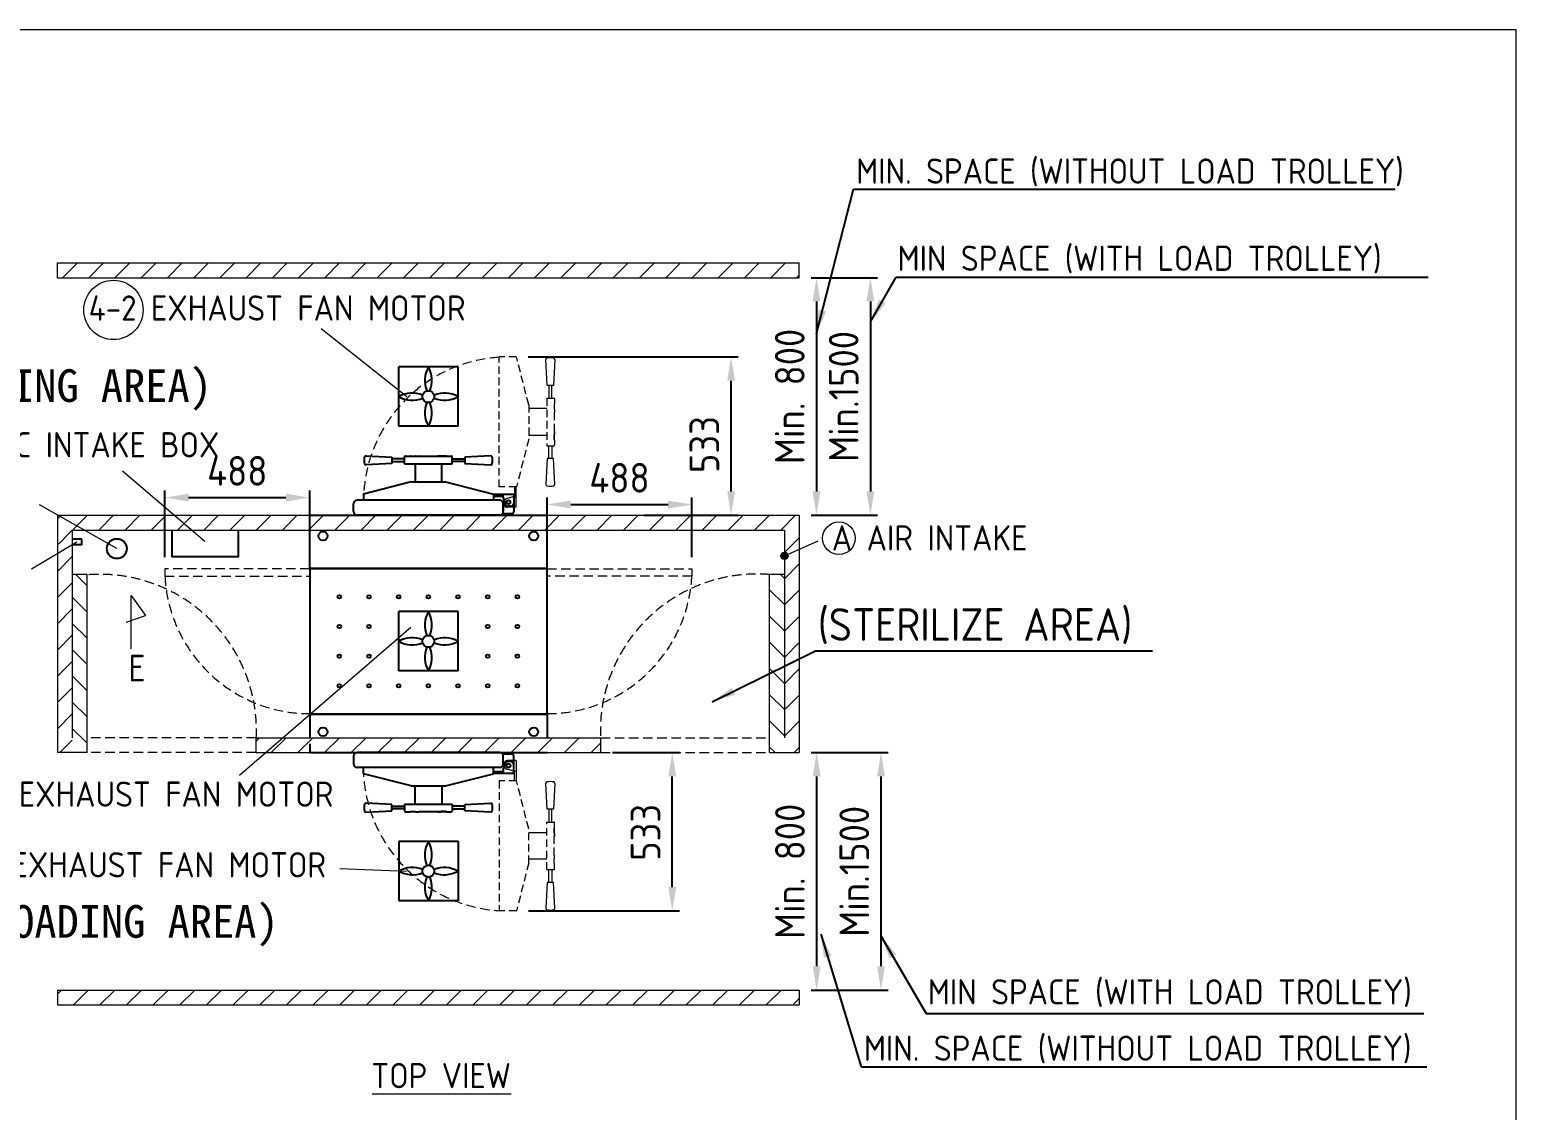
# Model space of a CAD drawing. Header units: millimetres. Extents: x -12618 to 28728, y 520 to 9790.
# Drawn here: x 23718 to 28728, y 6149 to 9790 of the extents above; entities that cross this region are included whole.
import ezdxf

# ---------------------------------------------------------------- set-up
doc = ezdxf.new("R2010")
doc.units = ezdxf.units.MM
doc.header["$MEASUREMENT"] = 0
doc.linetypes.add('HIDDEN', pattern=[9.525, 6.35, -3.175])
doc.layers.get('0').update_dxf_attribs({"lineweight": 25})
for name, color, linetype, lineweight in [('D', 3, 'Continuous', 13), ('F', 7, 'Continuous', 15), ('H', 2, 'HIDDEN', 15), ('S', 4, 'Continuous', 15)]:
    doc.layers.add(name, color=color, linetype=linetype, lineweight=lineweight)
doc.styles.get("Standard").update_dxf_attribs({"font": 'KAIU.TTF'})
doc.styles.add('STU25', font='isocp2.shx')
doc.dimstyles.new('STU25', dxfattribs={"dimscale": 40, "dimtxt": 2.5, "dimasz": 2, "dimexe": 0.6, "dimexo": 1, "dimgap": 1, "dimtad": 1, "dimdsep": 46, "dimtxsty": 'STU25', "dimcen": 2, "dimazin": 2, "dimtfac": 1, "dimtmove": 0, "dimatfit": 3, "dimfxl": 0, "dimtolj": 1, "dimtzin": 0, "dimarcsym": 0})
doc.dimstyles.new('STU25$7', dxfattribs={"dimscale": 40, "dimtxt": 2.5, "dimasz": 2, "dimexe": 1.25, "dimexo": 0.625, "dimgap": 1, "dimtad": 0, "dimdec": 4, "dimdsep": 46, "dimtxsty": 'STU25', "dimcen": 2.5, "dimazin": 2, "dimtfac": 1, "dimtdec": 4, "dimtmove": 0, "dimatfit": 3, "dimfxl": 0, "dimtolj": 1, "dimtzin": 0, "dimarcsym": 0})
pattern_1 = [(45, (238966.23, 11429.52), (-44.194174, 44.194174), [])]

# ---------------------------------------------------------------- blocks, each defined once
blk = doc.blocks.new('*D3')
at = {"layer": 'D', "color": 0, "lineweight": -2}
for p, q in [((26351.5, 7354.3), (26610.8, 7354.3)), ((26586.8, 7274.3), (26586.8, 6634.3)), ((26351.5, 6554.3), (26610.8, 6554.3))]:
    blk.add_line(p, q, dxfattribs=at)
at = {"layer": 'D', "color": 0}
for points in [[(26600.1, 7274.3), (26573.5, 7274.3), (26586.8, 7354.3)], [(26573.5, 6634.3), (26600.1, 6634.3), (26586.8, 6554.3)]]:
    blk.add_solid(points, dxfattribs=at)
at = {"layer": 'Defpoints', "color": 0}
for p in [(26311.5, 7354.3), (26311.5, 6554.3), (26586.8, 6554.3)]:
    blk.add_point(p, dxfattribs=at)
at = {"layer": 'D', "color": 0, "insert": (26496.8, 6954.3), "char_height": 100, "attachment_point": 5, "rotation": 90, "style": 'STU25'}
blk.add_mtext('\\A1;{\\Fisocp2.shx;Min.1500}', dxfattribs=at)
blk = doc.blocks.new('*D8')
at = {"layer": 'D', "color": 0, "lineweight": -2}
for p, q in [((25682.3, 7354.3), (25907.4, 7354.3)), ((25883.4, 6901.3), (25883.4, 7274.3)), ((25398.7, 6821.3), (25907.4, 6821.3))]:
    blk.add_line(p, q, dxfattribs=at)
at = {"layer": 'D', "color": 0}
for points in [[(25896.8, 7274.3), (25870.1, 7274.3), (25883.4, 7354.3)], [(25870.1, 6901.3), (25896.8, 6901.3), (25883.4, 6821.3)]]:
    blk.add_solid(points, dxfattribs=at)
at = {"layer": 'Defpoints', "color": 0}
for p in [(25642.3, 7354.3), (25883.4, 7354.3), (25358.7, 6821.3)]:
    blk.add_point(p, dxfattribs=at)
at = {"layer": 'D', "color": 0, "insert": (25793.4, 7085.6), "char_height": 100, "attachment_point": 5, "rotation": 90, "style": 'STU25'}
blk.add_mtext('\\A1;533', dxfattribs=at)
blk = doc.blocks.new('*D9')
at = {"layer": 'D', "color": 0, "lineweight": -2}
for p, q in [((26351.5, 7354.3), (26394, 7354.3)), ((26370, 7274.3), (26370, 6634.3)), ((26351.5, 6554.3), (26394, 6554.3))]:
    blk.add_line(p, q, dxfattribs=at)
at = {"layer": 'D', "color": 0}
for points in [[(26383.3, 7274.3), (26356.7, 7274.3), (26370, 7354.3)], [(26356.7, 6634.3), (26383.3, 6634.3), (26370, 6554.3)]]:
    blk.add_solid(points, dxfattribs=at)
at = {"layer": 'Defpoints', "color": 0}
for p in [(26311.5, 7354.3), (26311.5, 6554.3), (26370, 6554.3)]:
    blk.add_point(p, dxfattribs=at)
at = {"layer": 'D', "color": 0, "insert": (26280, 6954.3), "char_height": 100, "attachment_point": 5, "rotation": 90, "style": 'STU25'}
blk.add_mtext('\\A1;{\\Fisocp2.shx;Min. 800}', dxfattribs=at)
blk = doc.blocks.new('*D11')
at = {"layer": 'D', "color": 0, "lineweight": -2}
for p, q in [((26351.5, 8954.3), (26575.1, 8954.3)), ((26551.1, 8874.3), (26551.1, 8234.3)), ((26351.5, 8154.3), (26575.1, 8154.3))]:
    blk.add_line(p, q, dxfattribs=at)
at = {"layer": 'D', "color": 0}
for points in [[(26564.5, 8874.3), (26537.8, 8874.3), (26551.1, 8954.3)], [(26537.8, 8234.3), (26564.5, 8234.3), (26551.1, 8154.3)]]:
    blk.add_solid(points, dxfattribs=at)
at = {"layer": 'Defpoints', "color": 0}
for p in [(26311.5, 8954.3), (26311.5, 8154.3), (26551.1, 8154.3)]:
    blk.add_point(p, dxfattribs=at)
at = {"layer": 'D', "color": 0, "insert": (26461.1, 8554.3), "char_height": 100, "attachment_point": 5, "rotation": 90, "style": 'STU25'}
blk.add_mtext('\\A1;{\\Fisocp2.shx;Min.1500}', dxfattribs=at)
blk = doc.blocks.new('*D13')
at = {"layer": 'D', "color": 0, "lineweight": -2}
for p, q in [((26351.5, 8954.3), (26393.4, 8954.3)), ((26369.4, 8874.3), (26369.4, 8234.3)), ((26351.5, 8154.3), (26393.4, 8154.3))]:
    blk.add_line(p, q, dxfattribs=at)
at = {"layer": 'D', "color": 0}
for points in [[(26382.7, 8874.3), (26356, 8874.3), (26369.4, 8954.3)], [(26356, 8234.3), (26382.7, 8234.3), (26369.4, 8154.3)]]:
    blk.add_solid(points, dxfattribs=at)
at = {"layer": 'Defpoints', "color": 0}
for p in [(26311.5, 8954.3), (26311.5, 8154.3), (26369.4, 8154.3)]:
    blk.add_point(p, dxfattribs=at)
at = {"layer": 'D', "color": 0, "insert": (26279.4, 8554.3), "char_height": 100, "attachment_point": 5, "rotation": 90, "style": 'STU25'}
blk.add_mtext('\\A1;{\\Fisocp2.shx;Min. 800}', dxfattribs=at)
blk = doc.blocks.new('*D12')
at = {"layer": 'D', "color": 0, "lineweight": -2}
for p, q in [((25397.5, 8687.3), (26105.7, 8687.3)), ((26081.7, 8234.3), (26081.7, 8607.3)), ((25787.2, 8154.3), (26105.7, 8154.3))]:
    blk.add_line(p, q, dxfattribs=at)
at = {"layer": 'D', "color": 0}
for points in [[(26095, 8607.3), (26068.4, 8607.3), (26081.7, 8687.3)], [(26068.4, 8234.3), (26095, 8234.3), (26081.7, 8154.3)]]:
    blk.add_solid(points, dxfattribs=at)
at = {"layer": 'Defpoints', "color": 0}
for p in [(25357.5, 8687.3), (26081.7, 8687.3), (25747.2, 8154.3)]:
    blk.add_point(p, dxfattribs=at)
at = {"layer": 'D', "color": 0, "insert": (25991.7, 8392), "char_height": 100, "attachment_point": 5, "rotation": 90, "style": 'STU25'}
blk.add_mtext('\\A1;533', dxfattribs=at)
blk = doc.blocks.new('*D27')
at = {"layer": 'Defpoints', "color": 0}
for p in [(24661.5, 8213.5), (24173.5, 7973.3), (24661.5, 7973.3)]:
    blk.add_point(p, dxfattribs=at)
at = {"layer": 'H', "color": 0, "linetype": 'Continuous', "lineweight": -2}
for p, q in [((24173.5, 8013.3), (24173.5, 8237.5)), ((24661.5, 8013.3), (24661.5, 8237.5)), ((24253.5, 8213.5), (24581.5, 8213.5))]:
    blk.add_line(p, q, dxfattribs=at)
at = {"layer": 'H', "color": 0}
for points in [[(24253.5, 8226.8), (24253.5, 8200.1), (24173.5, 8213.5)], [(24581.5, 8200.1), (24581.5, 8226.8), (24661.5, 8213.5)]]:
    blk.add_solid(points, dxfattribs=at)
at = {"layer": 'H', "color": 0, "insert": (24417.5, 8303.5), "char_height": 100, "attachment_point": 5, "style": 'STU25'}
blk.add_mtext('\\A1;488', dxfattribs=at)
blk = doc.blocks.new('*D28')
at = {"layer": 'Defpoints', "color": 0}
for p in [(25949.5, 8190.2), (25461.5, 7973.3), (25949.5, 7973.3)]:
    blk.add_point(p, dxfattribs=at)
at = {"layer": 'H', "color": 0, "linetype": 'Continuous', "lineweight": -2}
for p, q in [((25461.5, 8013.3), (25461.5, 8214.2)), ((25541.5, 8190.2), (25869.5, 8190.2)), ((25949.5, 8013.3), (25949.5, 8214.2))]:
    blk.add_line(p, q, dxfattribs=at)
at = {"layer": 'H', "color": 0}
for points in [[(25541.5, 8203.5), (25541.5, 8176.9), (25461.5, 8190.2)], [(25869.5, 8176.9), (25869.5, 8203.5), (25949.5, 8190.2)]]:
    blk.add_solid(points, dxfattribs=at)
at = {"layer": 'H', "color": 0, "insert": (25705.5, 8280.2), "char_height": 100, "attachment_point": 5, "style": 'STU25'}
blk.add_mtext('\\A1;488', dxfattribs=at)

msp = doc.modelspace()

# ---------------------------------------------------------------- hatches: boundary and pattern name
msp.add_hatch(color=256).paths.add_polyline_path([(26272.306, 8017.542, 1), (26250.784, 8017.542, 1)])
at = {"layer": 'H', "ltscale": 5}
h = msp.add_hatch(dxfattribs=at)
h.set_pattern_fill('ANSI31', color=256, scale=500, style=0)
h.set_pattern_definition(pattern_1)
h.paths.add_polyline_path([(23811.545, 9004.259), (23811.545, 8954.259), (26311.545, 8954.259), (26311.545, 9004.259)])
h = msp.add_hatch(dxfattribs=at)
h.set_pattern_fill('ANSI31', color=256, scale=500, style=0)
h.set_pattern_definition(pattern_1)
edge = h.paths.add_edge_path(flags=16)
edge.add_arc((26261.545, 8017.542), 10.761, 0, 360)
h.paths.add_polyline_path([(23861.545, 7354.259), (23811.545, 7354.259), (23811.545, 8154.259), (26311.545, 8154.259), (26311.545, 7354.259), (26261.545, 7354.259), (26261.545, 7404.259), (26261.545, 8104.259), (23861.545, 8104.259), (23861.545, 7954.259), (23861.545, 7404.259)])
h = msp.add_hatch(dxfattribs=at)
h.set_pattern_fill('ANSI31', color=256, scale=500, angle=90, style=0)
h.set_pattern_definition([(135, (239135.545, 23474.216), (-44.194174, -44.194174), [])])
h.paths.add_polyline_path([(23861.545, 7354.259), (23911.545, 7354.259), (23911.545, 7954.259), (23861.545, 7954.259), (23861.545, 7404.259)])
h = msp.add_hatch(dxfattribs=at)
h.set_pattern_fill('ANSI31', color=256, scale=500, angle=90, style=0)
h.set_pattern_definition([(135, (239035.545, 23474.216), (-44.194174, -44.194174), [])])
h.paths.add_polyline_path([(26261.545, 7354.259), (26211.545, 7354.259), (26211.545, 7955.343), (26261.545, 7955.343)])
h = msp.add_hatch(dxfattribs=at)
h.set_pattern_fill('ANSI31', color=256, scale=20, style=0)
h.set_pattern_definition([(45, (257822.493, 23502.12), (-44.90128, 44.90128), [])])
h.paths.add_polyline_path([(25642.329, 7354.259), (25642.329, 7404.259), (24480.761, 7404.259), (24480.761, 7354.259)])
h = msp.add_hatch(dxfattribs=at)
h.set_pattern_fill('ANSI31', color=256, scale=20, style=0)
h.set_pattern_definition([(45, (242086.116, 23567.63), (-44.90128, 44.90128), [])])
h.paths.add_polyline_path([(23811.545, 6554.259), (23811.545, 6504.259), (26311.545, 6504.259), (26311.545, 6554.259)])

# ---------------------------------------------------------------- linework, layer by layer
at = {"linetype": 'Continuous'}
for p, q in [((24961.545, 8453.593), (24961.545, 8653.593)), ((25161.545, 8653.593), (24961.545, 8653.593)), ((25161.545, 8453.593), (25161.545, 8653.593)), ((25161.545, 8453.593), (24961.545, 8453.593)), ((24851.308, 8354.343), (24938.308, 8349.843)), ((24938.308, 8328.843), (24851.308, 8324.343)), ((24938.308, 8349.843), (24938.308, 8328.843)), ((24981.545, 8344.093), (24938.308, 8344.093)), ((24938.308, 8334.593), (24981.545, 8334.593)), ((25016.545, 8327.593), (25016.545, 8266.259)), ((25106.545, 8266.259), (25106.545, 8327.593)), ((25141.545, 8344.093), (25184.782, 8344.093)), ((25184.782, 8334.593), (25141.545, 8334.593)), ((25271.782, 8354.343), (25184.782, 8349.843)), ((25184.782, 8349.843), (25184.782, 8328.843)), ((25184.782, 8328.843), (25271.782, 8324.343)), ((25349.045, 8224.259), (25280.545, 8224.259)), ((25280.545, 8218.259), (25314.045, 8218.259)), ((25314.045, 8213.259), (25314.045, 8224.259)), ((25349.045, 8224.259), (25349.045, 8194.259)), ((25349.045, 8224.259), (25349.045, 8196.259)), ((25339.045, 8184.259), (25331.593, 8184.259)), ((23893.92, 8073.974), (23861.545, 8073.974)), ((23893.92, 8053.974), (23893.92, 8073.974)), ((23893.92, 8053.974), (23861.545, 8053.974)), ((24961.545, 7629.259), (24961.545, 7829.259)), ((25161.545, 7829.259), (24961.545, 7829.259)), ((25161.545, 7629.259), (25161.545, 7829.259)), ((25161.545, 7629.259), (24961.545, 7629.259)), ((25339.045, 7324.259), (25331.593, 7324.259)), ((25349.045, 7284.259), (25349.045, 7314.259)), ((25280.545, 7290.259), (25314.045, 7290.259)), ((25349.045, 7284.259), (25280.545, 7284.259)), ((25314.045, 7295.259), (25314.045, 7284.259)), ((25349.045, 7284.259), (25349.045, 7312.259)), ((25016.545, 7180.925), (25016.545, 7242.259)), ((25106.545, 7242.259), (25106.545, 7180.925)), ((24938.308, 7179.675), (24851.308, 7184.175)), ((24938.308, 7158.675), (24938.308, 7179.675)), ((24938.308, 7173.925), (24981.545, 7173.925)), ((24981.545, 7164.425), (24938.308, 7164.425)), ((25184.782, 7173.925), (25141.545, 7173.925)), ((25141.545, 7164.425), (25184.782, 7164.425)), ((25184.782, 7179.675), (25271.782, 7184.175)), ((25184.782, 7158.675), (25184.782, 7179.675)), ((24851.308, 7154.175), (24938.308, 7158.675)), ((25271.782, 7154.175), (25184.782, 7158.675)), ((25161.545, 7054.925), (24961.545, 7054.925)), ((24961.545, 7054.925), (24961.545, 6854.925)), ((25161.545, 7054.925), (25161.545, 6854.925)), ((25161.545, 6854.925), (24961.545, 6854.925))]:
    msp.add_line(p, q, dxfattribs=at)
for p, q in [((24981.545, 8327.593), (24981.545, 8351.093)), ((24981.545, 8327.593), (25141.545, 8327.593)), ((24984.045, 8353.593), (25000.545, 8353.593)), ((25001.545, 8352.593), (25018.045, 8352.593)), ((25019.045, 8353.593), (25029.045, 8353.593)), ((25030.045, 8352.593), (25093.045, 8352.593)), ((25094.045, 8353.593), (25104.045, 8353.593)), ((25104.045, 8353.593), (25094.045, 8353.593)), ((25121.545, 8352.593), (25105.045, 8352.593)), ((25105.045, 8352.593), (25121.545, 8352.593)), ((25122.545, 8353.593), (25139.045, 8353.593)), ((25141.545, 8327.593), (25141.545, 8351.093)), ((25004.045, 8266.259), (24842.545, 8225.42)), ((25004.045, 8266.259), (25119.045, 8266.259)), ((25119.045, 8266.259), (25280.545, 8225.42)), ((24842.847, 8224.259), (24842.545, 8225.42)), ((24842.545, 8224.259), (24842.545, 8204.259)), ((25280.243, 8224.259), (25280.545, 8225.42)), ((25280.545, 8224.259), (25280.545, 8204.259)), ((24809.045, 8166.259), (24809.045, 8192.259)), ((25302.045, 8204.259), (24821.045, 8204.259)), ((25314.045, 8213.259), (25319.547, 8193.418)), ((25314.045, 8159.259), (25314.045, 8198.259)), ((25314.045, 8192.259), (25314.045, 8166.259)), ((25349.045, 8198.259), (25349.045, 8165.259)), ((24661.545, 8154.259), (25461.545, 8154.259)), ((25302.045, 8154.259), (24821.045, 8154.259)), ((25343.045, 8159.259), (25314.045, 8159.259)), ((24661.545, 7974.259), (24661.545, 8104.259)), ((25461.545, 7974.259), (25461.545, 8104.259)), ((25461.545, 7974.259), (24661.545, 7974.259)), ((24661.545, 7973.259), (24661.545, 7485.259)), ((25461.545, 7973.259), (24661.545, 7973.259)), ((25461.545, 7485.259), (25461.545, 7973.259)), ((24661.545, 7485.259), (25461.545, 7485.259)), ((24661.545, 7484.259), (25461.545, 7484.259)), ((24661.545, 7484.259), (24661.545, 7404.259)), ((25461.545, 7484.259), (25461.545, 7404.259)), ((24661.545, 7384.259), (24661.545, 7354.259)), ((24661.545, 7354.259), (25461.545, 7354.259)), ((24809.045, 7342.259), (24809.045, 7316.259)), ((25302.045, 7354.259), (24821.045, 7354.259)), ((25343.045, 7349.259), (25314.045, 7349.259)), ((25314.045, 7310.259), (25314.045, 7349.259)), ((25314.045, 7316.259), (25314.045, 7342.259)), ((25314.045, 7295.259), (25319.547, 7315.099)), ((25349.045, 7310.259), (25349.045, 7343.259)), ((25302.045, 7304.259), (24821.045, 7304.259)), ((24842.545, 7284.259), (24842.545, 7304.259)), ((24842.847, 7284.259), (24842.545, 7283.097)), ((25004.045, 7242.259), (24842.545, 7283.097)), ((25119.045, 7242.259), (25280.545, 7283.097)), ((25280.243, 7284.259), (25280.545, 7283.097)), ((25280.545, 7284.259), (25280.545, 7304.259)), ((25004.045, 7242.259), (25119.045, 7242.259)), ((24981.545, 7180.925), (25141.545, 7180.925)), ((24981.545, 7180.925), (24981.545, 7157.425)), ((25141.545, 7180.925), (25141.545, 7157.425)), ((24984.045, 7154.925), (25000.545, 7154.925)), ((25001.545, 7155.925), (25018.045, 7155.925)), ((25019.045, 7154.925), (25029.045, 7154.925)), ((25030.045, 7155.925), (25093.045, 7155.925)), ((25104.045, 7154.925), (25094.045, 7154.925)), ((25094.045, 7154.925), (25104.045, 7154.925)), ((25105.045, 7155.925), (25121.545, 7155.925)), ((25121.545, 7155.925), (25105.045, 7155.925)), ((25122.545, 7154.925), (25139.045, 7154.925))]:
    msp.add_line(p, q)
msp.add_lwpolyline([(24196.988, 8104.259), (24196.988, 8014.661), (24421.696, 8014.661), (24421.696, 8104.259)], dxfattribs=at)
for centre, radius in [((25061.545, 8553.593), 20), ((25061.545, 8553.593), 20), ((25061.545, 8553.593), 20), ((25061.545, 8553.593), 20), ((25331.545, 8198.259), 6.45), ((24011.545, 8041.437), 33.5), ((24706.545, 8084.259), 15), ((25416.545, 8084.259), 15), ((26261.545, 8017.542), 10.761), ((24761.545, 7879.259), 6), ((24861.545, 7879.259), 6), ((24961.545, 7879.259), 6), ((25061.545, 7879.259), 6), ((25161.545, 7879.259), 6), ((25261.545, 7879.259), 6), ((25361.545, 7879.259), 6), ((24761.545, 7779.259), 6), ((24861.545, 7779.259), 6), ((25261.545, 7779.259), 6), ((25361.545, 7779.259), 6), ((25061.545, 7729.259), 20), ((25061.545, 7729.259), 20), ((25061.545, 7729.259), 20), ((25061.545, 7729.259), 20), ((24761.545, 7679.259), 6), ((24861.545, 7679.259), 6), ((25261.545, 7679.259), 6), ((25361.545, 7679.259), 6), ((24761.545, 7579.259), 6), ((24861.545, 7579.259), 6), ((24961.545, 7579.259), 6), ((25061.545, 7579.259), 6), ((25161.545, 7579.259), 6), ((25261.545, 7579.259), 6), ((25361.545, 7579.259), 6), ((24706.545, 7424.259), 15), ((25416.545, 7424.259), 15), ((25331.545, 7310.259), 6.45), ((25061.545, 6954.925), 20), ((25061.545, 6954.925), 20), ((25061.545, 6954.925), 20), ((25061.545, 6954.925), 20)]:
    msp.add_circle(centre, radius)
for centre in [(25331.545, 8198.259), (25331.545, 7310.259)]:
    msp.add_circle(centre, 6.4, dxfattribs=at)
for centre, radius, start, end in [((25142.569, 8607.718), 93.11, 150.481802, 201.977032), ((24980.521, 8607.718), 93.11, 338.022968, 29.518198), ((25007.42, 8472.569), 93.11, 68.022968, 119.518198), ((25007.42, 8634.617), 93.11, 240.481802, 291.977032), ((25142.569, 8499.468), 93.11, 158.022968, 209.518198), ((24980.521, 8499.468), 93.11, 330.481802, 21.977032), ((25115.67, 8472.569), 93.11, 60.481802, 111.977032), ((25115.67, 8634.617), 93.11, 248.022968, 299.518198), ((24984.045, 8351.093), 2.5, 90, 180), ((25000.545, 8352.593), 1, 0, 90), ((25019.045, 8352.593), 1, 90, 180), ((25029.045, 8352.593), 1, 0, 90), ((25094.045, 8352.593), 1, 90, 180), ((25104.045, 8352.593), 1, 0, 90), ((25122.545, 8352.593), 1, 90, 180), ((25139.045, 8351.093), 2.5, 0, 90), ((24821.045, 8192.259), 12, 90, 180), ((24821.045, 8166.259), 12, 180, 270), ((25302.045, 8192.259), 12, 0, 90), ((25302.045, 8166.259), 12, 270, 0), ((25330.045, 8198.259), 16, 150.987251, 180), ((25331.593, 8196.759), 12.5, 195.5, 270), ((25343.045, 8165.259), 6, 270, 0), ((25142.569, 7783.383), 93.11, 150.481802, 201.977032), ((24980.521, 7783.383), 93.11, 338.022968, 29.518198), ((25007.42, 7648.234), 93.11, 68.022968, 119.518198), ((25007.42, 7810.283), 93.11, 240.481802, 291.977032), ((25115.67, 7648.234), 93.11, 60.481802, 111.977032), ((25115.67, 7810.283), 93.11, 248.022968, 299.518198), ((25142.569, 7675.134), 93.11, 158.022968, 209.518198), ((24980.521, 7675.134), 93.11, 330.481802, 21.977032), ((24821.045, 7342.259), 12, 90, 180), ((24821.045, 7316.259), 12, 180, 270), ((25302.045, 7342.259), 12, 0, 90), ((25302.045, 7316.259), 12, 270, 0), ((25331.593, 7311.759), 12.5, 90, 164.5), ((25343.045, 7343.259), 6, 0, 90), ((25330.045, 7310.259), 16, 180, 209.012749), ((24984.045, 7157.425), 2.5, 180, 270), ((25000.545, 7155.925), 1, 270, 0), ((25019.045, 7155.925), 1, 180, 270), ((25029.045, 7155.925), 1, 270, 0), ((25094.045, 7155.925), 1, 180, 270), ((25104.045, 7155.925), 1, 270, 0), ((25122.545, 7155.925), 1, 180, 270), ((25139.045, 7157.425), 2.5, 270, 0), ((25142.569, 7009.049), 93.11, 150.481802, 201.977032), ((24980.521, 7009.049), 93.11, 338.022968, 29.518198), ((25007.42, 6873.9), 93.11, 68.022968, 119.518198), ((25115.67, 6873.9), 93.11, 60.481802, 111.977032), ((25007.42, 7035.949), 93.11, 240.481802, 291.977032), ((25142.569, 6900.8), 93.11, 158.022968, 209.518198), ((24980.521, 6900.8), 93.11, 330.481802, 21.977032), ((25115.67, 7035.949), 93.11, 248.022968, 299.518198)]:
    msp.add_arc(centre, radius, start, end)
for centre, radius, start, end in [((24901.08, 8339.343), 55.773, 168.647115, 191.352885), ((24851.308, 8349.336), 5.007, 84.078128, 168.647115), ((24851.308, 8329.35), 5.007, 191.352885, 270), ((25271.782, 8349.336), 5.007, 11.352885, 95.921872), ((25271.782, 8329.35), 5.007, 270, 348.647115), ((25222.01, 8339.343), 55.773, 348.647115, 11.352885), ((25339.045, 8194.259), 10, 270, 0), ((25339.045, 7314.259), 10, 0, 90), ((24901.08, 7169.175), 55.773, 168.647115, 191.352885), ((24851.308, 7179.168), 5.007, 90, 168.647115), ((25271.782, 7179.168), 5.007, 11.352885, 90), ((25222.01, 7169.175), 55.773, 348.647115, 11.352885), ((24851.308, 7159.181), 5.007, 191.352885, 275.921872), ((25271.782, 7159.181), 5.007, 264.078128, 348.647115)]:
    msp.add_arc(centre, radius, start, end, dxfattribs=at)
at = {"layer": 'D'}
for p, q in [((24700.116, 8782.872), (24989.359, 8554.259)), ((24030.646, 8303.307), (24308.428, 8066.504)), ((26261.545, 8017.542), (26375.253, 8067.479)), ((23876.245, 8063.577), (23723.554, 7972.388)), ((24060.411, 7883.807), (24107.839, 7816.287)), ((24060.411, 7703.807), (24060.411, 7883.807)), ((24043.115, 7793.807), (24107.839, 7816.287)), ((25002.352, 7775.308), (24424.47, 7277.069)), ((24988.155, 6953.402), (24762.68, 6963.282)), ((24872.373, 6205.121), (25339.988, 6205.121))]:
    msp.add_line(p, q, dxfattribs=at)
at = {"layer": 'D', "linetype": 'Continuous'}
msp.add_line((24011.545, 8041.437), (23751.204, 8189.593), dxfattribs=at)
at = {"layer": 'D'}
for centre, radius in [((24000.218, 8845.563), 100), ((26445.013, 8076.495), 55)]:
    msp.add_circle(centre, radius, dxfattribs=at)
at = {"layer": 'F', "color": 6}
msp.add_lwpolyline([(15542.716, 9789.74), (15542.716, 519.74), (28727.716, 519.74), (28727.716, 9789.74)], close=True, dxfattribs=at)
msp.add_lwpolyline([(15542.716, 9789.74), (15542.716, 519.74), (28727.716, 519.74), (28727.716, 9789.74)], close=True, dxfattribs=at)
at = {"layer": 'H', "ltscale": 4}
for p, q in [((25300.545, 8249.259), (25300.545, 8687.259)), ((25357.545, 8687.259), (25300.545, 8687.259)), ((25357.545, 8686.957), (25358.706, 8687.259)), ((25399.545, 8525.759), (25358.706, 8687.259)), ((25399.545, 8525.759), (25399.545, 8410.759)), ((25460.879, 8548.259), (25460.879, 8388.259)), ((25460.879, 8548.259), (25484.379, 8548.259)), ((25485.879, 8528.259), (25485.879, 8511.759)), ((25486.879, 8545.759), (25486.879, 8529.259)), ((25485.879, 8499.759), (25485.879, 8436.759)), ((25486.879, 8510.759), (25486.879, 8500.759)), ((25485.879, 8424.759), (25485.879, 8408.259)), ((25485.879, 8408.259), (25485.879, 8424.759)), ((25486.879, 8425.759), (25486.879, 8435.759)), ((25486.879, 8435.759), (25486.879, 8425.759)), ((25399.545, 8410.759), (25358.706, 8249.259)), ((25460.879, 8388.259), (25484.379, 8388.259)), ((25486.879, 8407.259), (25486.879, 8390.759)), ((25357.545, 8249.259), (25300.545, 8249.259)), ((25357.545, 8249.561), (25358.706, 8249.259)), ((25346.545, 8215.759), (25326.704, 8210.257)), ((25346.545, 7292.759), (25326.704, 7298.261)), ((25357.545, 7259.259), (25300.545, 7259.259)), ((25300.545, 7259.259), (25300.545, 6821.259)), ((25357.545, 7258.957), (25358.706, 7259.259)), ((25399.545, 7097.759), (25358.706, 7259.259)), ((25460.879, 6960.259), (25460.879, 7120.259)), ((25460.879, 7120.259), (25484.379, 7120.259)), ((25486.879, 7101.259), (25486.879, 7117.759)), ((25399.545, 6982.759), (25399.545, 7097.759)), ((25485.879, 7100.259), (25485.879, 7083.759)), ((25485.879, 7083.759), (25485.879, 7100.259)), ((25485.879, 7008.759), (25485.879, 7071.759)), ((25486.879, 7072.759), (25486.879, 7082.759)), ((25486.879, 7082.759), (25486.879, 7072.759)), ((25399.545, 6982.759), (25358.706, 6821.259)), ((25485.879, 6980.259), (25485.879, 6996.759)), ((25486.879, 6997.759), (25486.879, 7007.759)), ((25486.879, 6962.759), (25486.879, 6979.259)), ((25460.879, 6960.259), (25484.379, 6960.259)), ((25357.545, 6821.259), (25300.545, 6821.259)), ((25357.545, 6821.561), (25358.706, 6821.259))]:
    msp.add_line(p, q, dxfattribs=at)
at = {"layer": 'H', "linetype": 'Continuous', "ltscale": 4}
for p, q in [((25462.129, 8591.496), (25457.629, 8678.496)), ((25487.629, 8678.496), (25483.129, 8591.496)), ((25483.129, 8591.496), (25462.129, 8591.496)), ((25467.879, 8591.496), (25467.879, 8548.259)), ((25477.379, 8548.259), (25477.379, 8591.496)), ((25460.879, 8513.259), (25399.545, 8513.259)), ((25399.545, 8423.259), (25460.879, 8423.259)), ((25467.879, 8345.021), (25467.879, 8388.259)), ((25477.379, 8388.259), (25477.379, 8345.021)), ((25462.129, 8345.021), (25457.629, 8258.021)), ((25483.129, 8345.021), (25462.129, 8345.021)), ((25487.629, 8258.021), (25483.129, 8345.021)), ((25351.545, 8249.259), (25351.545, 8215.759)), ((25357.545, 8180.759), (25357.545, 8249.259)), ((25317.545, 8190.759), (25317.545, 8198.211)), ((25357.545, 8180.759), (25327.545, 8180.759)), ((25346.545, 8215.759), (25357.545, 8215.759)), ((25317.545, 7317.759), (25317.545, 7310.307)), ((25357.545, 7327.759), (25327.545, 7327.759)), ((25357.545, 7327.759), (25357.545, 7259.259)), ((25346.545, 7292.759), (25357.545, 7292.759)), ((25351.545, 7259.259), (25351.545, 7292.759)), ((25462.129, 7163.496), (25457.629, 7250.496)), ((25487.629, 7250.496), (25483.129, 7163.496)), ((25483.129, 7163.496), (25462.129, 7163.496)), ((25467.879, 7163.496), (25467.879, 7120.259)), ((25477.379, 7120.259), (25477.379, 7163.496)), ((25399.545, 7085.259), (25460.879, 7085.259)), ((25460.879, 6995.259), (25399.545, 6995.259)), ((25462.129, 6917.021), (25457.629, 6830.021)), ((25483.129, 6917.021), (25462.129, 6917.021)), ((25467.879, 6917.021), (25467.879, 6960.259)), ((25477.379, 6960.259), (25477.379, 6917.021)), ((25487.629, 6830.021), (25483.129, 6917.021))]:
    msp.add_line(p, q, dxfattribs=at)
at = {"layer": 'H', "ltscale": 5}
for p, q in [((24661.545, 7973.259), (24173.545, 7973.259)), ((24173.545, 7973.259), (24173.545, 7948.259)), ((25461.545, 7973.259), (25949.545, 7973.259)), ((25949.545, 7973.259), (25949.545, 7948.259)), ((24173.545, 7948.259), (24661.545, 7948.259)), ((25949.545, 7948.259), (25461.545, 7948.259)), ((24480.761, 7404.259), (23911.545, 7404.259)), ((25642.329, 7404.259), (26211.545, 7404.259)), ((24480.761, 7354.259), (23911.545, 7354.259)), ((25642.329, 7354.259), (26211.545, 7354.259))]:
    msp.add_line(p, q, dxfattribs=at)
at = {"layer": 'H', "linetype": 'Continuous', "ltscale": 4}
for centre in [(25331.545, 8198.259), (25331.545, 7310.259)]:
    msp.add_circle(centre, 6.4, dxfattribs=at)
at = {"layer": 'H', "ltscale": 5}
for centre, radius, start, end in [((25331.545, 8198.259), 489.037, 93.634411, 179.29702), ((23955.045, 7427.941), 527.032, 357.424565, 94.734444), ((24661.545, 7974.259), 488.692, 183.04976, 270), ((25461.545, 7974.259), 488.692, 270, 356.95024), ((26168.87, 7428.122), 527.865, 85.362888, 182.591052), ((25331.545, 7310.259), 489.691, 180.702042, 266.370449)]:
    msp.add_arc(centre, radius, start, end, dxfattribs=at)
at = {"layer": 'H', "linetype": 'Continuous', "ltscale": 4}
for centre, radius, start, end in [((25462.636, 8678.496), 5.007, 101.352885, 180), ((25472.629, 8628.724), 55.773, 78.647115, 101.352885), ((25482.622, 8678.496), 5.007, 354.078128, 78.647115), ((25462.636, 8258.021), 5.007, 180, 258.647115), ((25472.629, 8307.794), 55.773, 258.647115, 281.352885), ((25482.622, 8258.021), 5.007, 281.352885, 5.921872), ((25327.545, 8190.759), 10, 180, 270), ((25327.545, 7317.759), 10, 90, 180), ((25462.636, 7250.496), 5.007, 101.352885, 180), ((25472.629, 7200.724), 55.773, 78.647115, 101.352885), ((25482.622, 7250.496), 5.007, 354.078128, 78.647115), ((25462.636, 6830.021), 5.007, 180, 258.647115), ((25472.629, 6879.794), 55.773, 258.647115, 281.352885), ((25482.622, 6830.021), 5.007, 281.352885, 5.921872)]:
    msp.add_arc(centre, radius, start, end, dxfattribs=at)
at = {"layer": 'H', "ltscale": 4}
for centre, radius, start, end in [((25484.379, 8545.759), 2.5, 0, 90), ((25485.879, 8529.259), 1, 270, 0), ((25485.879, 8510.759), 1, 0, 90), ((25485.879, 8500.759), 1, 270, 0), ((25485.879, 8435.759), 1, 0, 90), ((25485.879, 8425.759), 1, 270, 0), ((25484.379, 8390.759), 2.5, 270, 0), ((25485.879, 8407.259), 1, 0, 90), ((25330.045, 8198.211), 12.5, 105.5, 180), ((25330.045, 7310.307), 12.5, 180, 254.5), ((25484.379, 7117.759), 2.5, 0, 90), ((25485.879, 7101.259), 1, 270, 0), ((25485.879, 7082.759), 1, 0, 90), ((25485.879, 7072.759), 1, 270, 0), ((25485.879, 7007.759), 1, 0, 90), ((25485.879, 6997.759), 1, 270, 0), ((25485.879, 6979.259), 1, 0, 90), ((25484.379, 6962.759), 2.5, 270, 0)]:
    msp.add_arc(centre, radius, start, end, dxfattribs=at)
at = {"layer": 'S'}
for p, q in [((23811.545, 9004.259), (26311.545, 9004.259)), ((23811.545, 8954.259), (26311.545, 8954.259)), ((23861.545, 7954.259), (23861.545, 7404.259)), ((23911.545, 7954.259), (23861.545, 7954.259)), ((23911.545, 7354.259), (23911.545, 7954.259)), ((26211.545, 7354.259), (26211.545, 7955.343)), ((26211.545, 7955.343), (26261.545, 7955.343)), ((24480.761, 7354.259), (24480.761, 7404.259)), ((25642.329, 7354.259), (25642.329, 7404.259)), ((23811.545, 6554.259), (26311.545, 6554.259)), ((23811.545, 6554.259), (23811.545, 6504.259)), ((26311.545, 6554.259), (26311.545, 6504.259)), ((23811.545, 6504.259), (26311.545, 6504.259))]:
    msp.add_line(p, q, dxfattribs=at)
at = {"layer": 'S', "linetype": 'Continuous'}
for p, q in [((23811.545, 8954.259), (23811.545, 9004.259)), ((26311.545, 8954.259), (26311.545, 9004.259)), ((23811.545, 8154.259), (23811.545, 7354.259)), ((23811.545, 8154.259), (26311.545, 8154.259)), ((26311.545, 8154.259), (26311.545, 7354.259)), ((23861.545, 8104.259), (23861.545, 7954.259)), ((23861.545, 8104.259), (26261.545, 8104.259)), ((26261.545, 8104.259), (26261.545, 7404.259)), ((24480.761, 7404.259), (25642.329, 7404.259)), ((23911.545, 7354.259), (23811.545, 7354.259)), ((24480.761, 7354.259), (25642.329, 7354.259)), ((26211.545, 7354.259), (26311.545, 7354.259))]:
    msp.add_line(p, q, dxfattribs=at)

# ---------------------------------------------------------------- texts
at = {"layer": 'D', "color": 11, "attachment_point": 1}
for s, insert, char_height in [('{\\Fisocp2.shx;\\C3;MIN. SPACE (WITHOUT LOAD TROLLEY)}', (26503.081, 9355.984), 85), ('{\\Fisocp2.shx;\\C3;MIN SPACE (WITH LOAD TROLLEY)}', (26642.526, 9062.392), 85), ('{\\C3;(UNLOADING AREA)}', (23134.699, 8645.747), 110), ('{\\Fisocp2.shx;\\C3;A AIR INTAKE}', (26421.062, 8120.161), 85), ('{\\Fisocp2.shx;\\C3;(STERILIZE AREA)}', (26374.058, 7840.894), 110), ('{\\C3;(LOADING AREA)}', (23509.267, 6840.526), 110), ('{\\Fisocp2.shx;\\C3;MIN SPACE (WITH LOAD TROLLEY)}', (26744.531, 6590.699), 85), ('{\\Fisocp2.shx;\\C3;MIN. SPACE (WITHOUT LOAD TROLLEY)}', (26529.002, 6400.941), 85), ('{\\Fisocp2.shx;\\C3;TOP VIEW}', (24869.199, 6308.568), 85)]:
    msp.add_mtext(s, dxfattribs=dict(at, insert=insert, char_height=char_height))
at = {"layer": 'D', "color": 11, "char_height": 85, "attachment_point": 1, "style": 'STU25'}
for s, insert in [('{\\C3;4-2 EXHAUST FAN MOTOR}', (23916.652, 8894.705)), ('{\\C3;3 ELECTRIC INTAKE BOX}', (23198.993, 8433.933)), ('{\\C3;4-1 EXHAUST FAN MOTOR}', (23485.118, 7256.852)), ('{\\C3;4 EXHAUST FAN MOTOR}', (23550.752, 7018.745))]:
    msp.add_mtext(s, dxfattribs=dict(at, insert=insert))
at = {"layer": 'D', "insert": (24050.089, 7683.821), "char_height": 90, "attachment_point": 1}
msp.add_mtext('{\\Fisocp2.shx;E}', dxfattribs=at)

# ---------------------------------------------------------------- dimensions: what is measured, and where the dimension line sits
at = {"layer": 'D'}
for base, p1, p2, text, picture, middle in [((26369.379, 8154.259), (26311.545, 8954.259), (26311.545, 8154.259), '{\\Fisocp2.shx;Min. <>}', '*D13', (26369.379, 8554.259)), ((26551.141, 8154.259), (26311.545, 8954.259), (26311.545, 8154.259), '{\\Fisocp2.shx;Min.1500}', '*D11', (26551.141, 8554.259)), ((26370.012, 6554.259), (26311.545, 7354.259), (26311.545, 6554.259), '{\\Fisocp2.shx;Min. <>}', '*D9', (26370.012, 6954.259)), ((26586.808, 6554.259), (26311.545, 7354.259), (26311.545, 6554.259), '{\\Fisocp2.shx;Min.1500}', '*D3', (26586.808, 6954.259))]:
    dim = msp.add_linear_dim(base=base, p1=p1, p2=p2, angle=90, text=text, dimstyle='STU25', dxfattribs=at)
    dim.commit()
    dim.dimension.update_dxf_attribs({"geometry": picture, "text_midpoint": middle, "dimtype": 160})
for base, p1, p2, picture, middle in [((26081.706, 8687.259), (25747.163, 8154.259), (25357.545, 8687.259), '*D12', (26081.706, 8392.021)), ((25883.437, 7354.259), (25358.706, 6821.259), (25642.329, 7354.259), '*D8', (25883.437, 7085.611))]:
    dim = msp.add_linear_dim(base=base, p1=p1, p2=p2, angle=90, dimstyle='STU25', override={"dimdec": 0}, dxfattribs=at)
    dim.commit()
    dim.dimension.update_dxf_attribs({"geometry": picture, "text_midpoint": middle, "dimtype": 160})
at = {"layer": 'H', "color": 3, "linetype": 'Continuous'}
for base, p1, p2, picture, middle in [((24661.545, 8213.455), (24173.545, 7973.259), (24661.545, 7973.259), '*D27', (24417.545, 8303.455)), ((25949.545, 8190.186), (25461.545, 7973.259), (25949.545, 7973.259), '*D28', (25705.545, 8280.186))]:
    dim = msp.add_linear_dim(base=base, p1=p1, p2=p2, dimstyle='STU25', dxfattribs=at)
    dim.commit()
    dim.dimension.update_dxf_attribs({"geometry": picture, "text_midpoint": middle})

# ---------------------------------------------------------------- leaders
at = {"layer": 'D'}
for points in [[(26369.379, 8766.733), (26493.971, 9253.072), (28320.101, 9253.072)], [(26551.141, 8805.158), (26637.572, 8955.638), (28431.095, 8955.638)], [(26017.964, 7525.706), (26366.287, 7697.724), (27502.271, 7697.724)], [(26383.706, 6743.175), (26519.891, 6296.15), (28426.435, 6296.15)], [(26586.808, 6736.703), (26739.577, 6474.884), (28416.558, 6474.884)]]:
    msp.add_leader(points, dimstyle='STU25$7', override={"dimgap": 1, "dimtad": 0}, dxfattribs=at)

doc.saveas('drawing.dxf')
